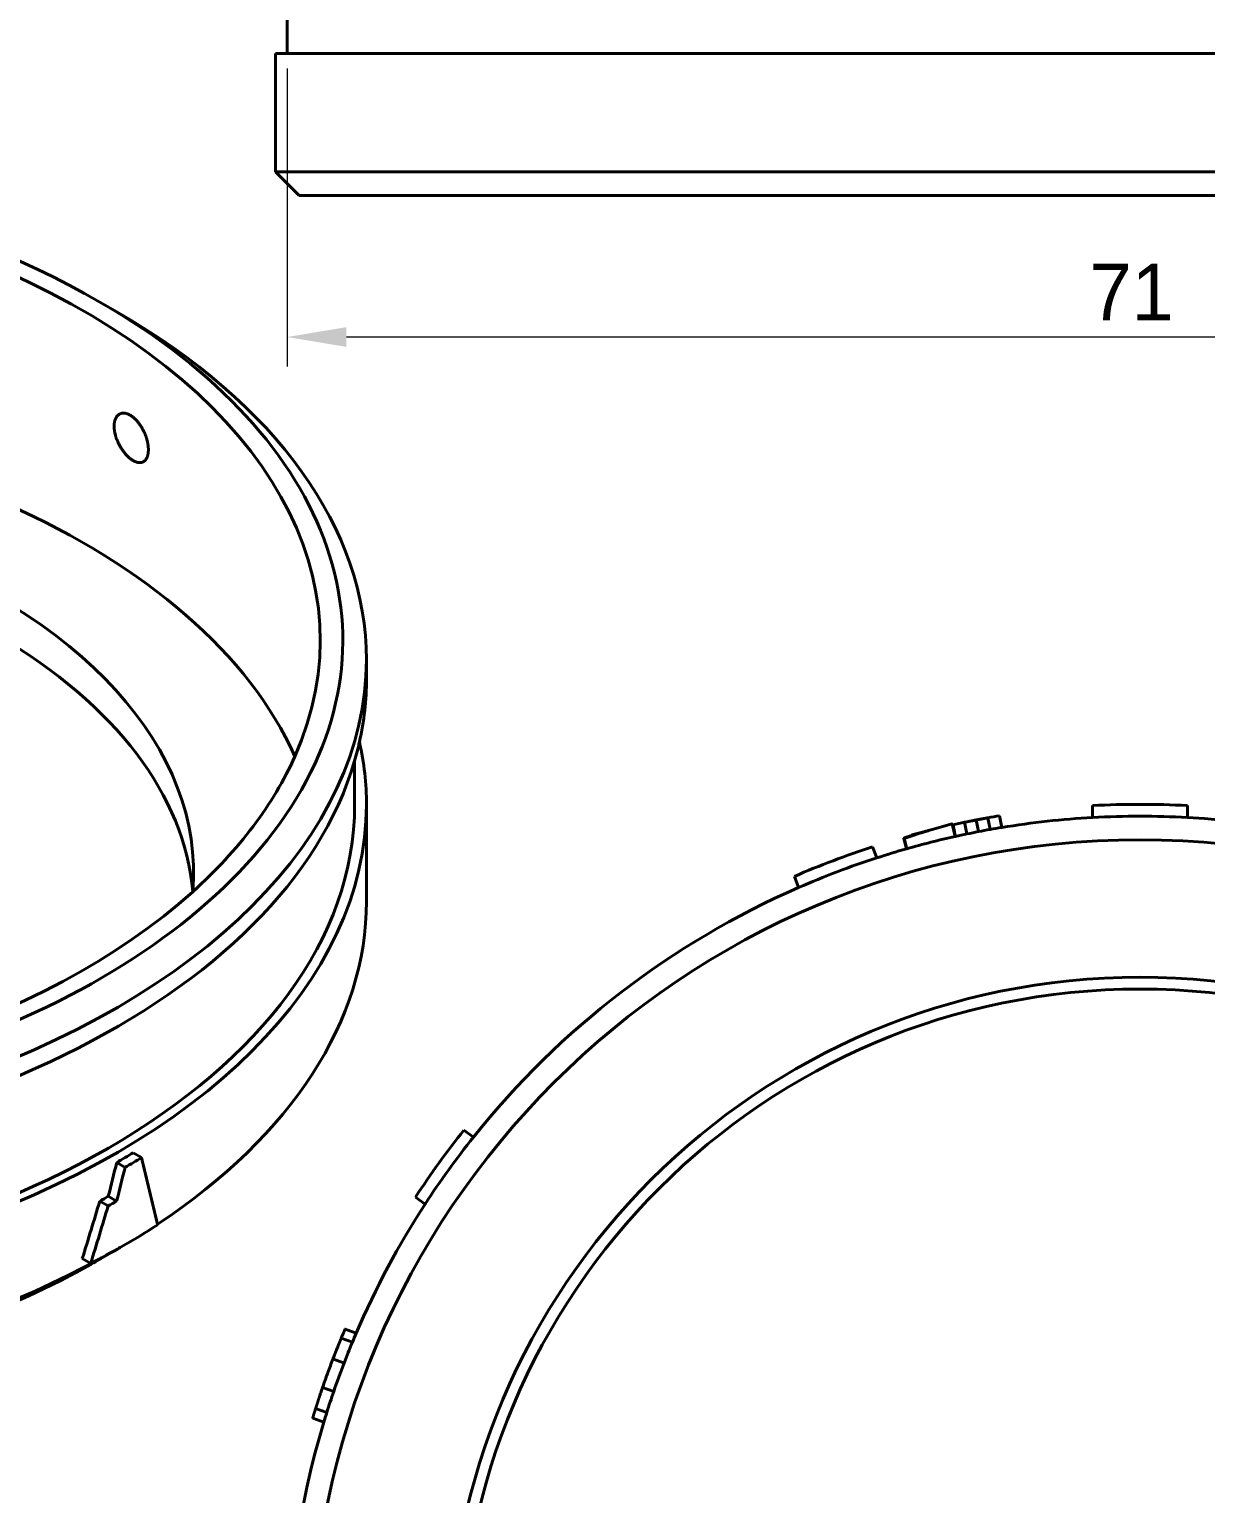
# Model space of a CAD drawing. Header units: millimetres. Extents: x 15 to 292, y 5 to 205.
# Drawn here: x 173.6 to 223.3, y 102.6 to 164.4 of the extents above; entities that cross this region are included whole.
import ezdxf

# ---------------------------------------------------------------- set-up
doc = ezdxf.new("R2010")
doc.units = ezdxf.units.MM
doc.layers.add('Annotations', color=7, linetype='Continuous')
doc.layers.add('Geometries', color=7, linetype='Continuous')
doc.styles.add('Shapr3', font='txt', dxfattribs={"height": 2.3925})
doc.dimstyles.new('ISO-25', dxfattribs={"dimtxt": 2.5, "dimasz": 2.5, "dimexe": 1.25, "dimexo": 0.625, "dimtad": 1, "dimtxsty": 'Standard', "dimcen": 2.5, "dimadec": 0, "dimazin": 0, "dimtfac": 1, "dimtmove": 0, "dimatfit": 3, "dimfxl": 1, "dimarcsym": 0})

# ---------------------------------------------------------------- blocks, each defined once
blk = doc.blocks.new('*D10')
at = {"layer": 'Annotations', "color": 0, "linetype": 'Continuous', "lineweight": 15}
for p, q in [((184.5, 162.775), (184.5, 150.18)), ((255.5, 162.775), (255.5, 150.18)), ((253, 151.43), (187, 151.43))]:
    blk.add_line(p, q, dxfattribs=at)
at = {"layer": 'Annotations', "color": 0}
for points in [[(187, 151.847), (187, 151.013), (184.5, 151.43)], [(253, 151.013), (253, 151.847), (255.5, 151.43)]]:
    blk.add_solid(points, dxfattribs=at)
at = {"layer": 'Defpoints', "color": 0}
for p in [(184.5, 163.4), (255.5, 163.4), (184.5, 151.43)]:
    blk.add_point(p, dxfattribs=at)
at = {"layer": 'Annotations', "color": 0, "lineweight": 15, "insert": (220.155, 153.326), "char_height": 2.3925, "attachment_point": 5, "style": 'Shapr3'}
blk.add_mtext('\\A1;71', dxfattribs=at)

msp = doc.modelspace()

# ---------------------------------------------------------------- linework, layer by layer
at = {"layer": 'Geometries', "linetype": 'Continuous', "lineweight": 40}
for p, q in [((184.5, 169.9), (184.5, 163.4)), ((184, 163.4), (184.5, 163.4)), ((184, 163.4), (184, 158.4)), ((184.5, 163.4), (255.5, 163.4)), ((256, 158.4), (184, 158.4)), ((184, 158.4), (185, 157.4)), ((185, 157.4), (254.996, 157.4)), ((177.301, 152.499), (176.593, 152.907)), ((187.845, 137.802), (187.845, 136.986)), ((187.345, 133.534), (187.345, 131.678)), ((187.845, 131.678), (187.845, 127.596)), ((213.594, 131.037), (213.985, 131.112)), ((213.985, 131.11), (213.985, 131.112)), ((214.083, 131.128), (214.178, 130.637)), ((214.671, 130.721), (214.576, 131.212)), ((218.506, 131.643), (218.506, 131.141)), ((222.506, 131.643), (222.506, 131.141)), ((210.874, 130.41), (211.551, 130.581)), ((211.213, 130.476), (211.216, 130.477)), ((211.569, 130.586), (211.551, 130.581)), ((211.569, 130.586), (211.562, 130.584)), ((212.57, 130.868), (212.703, 130.341)), ((212.686, 130.452), (212.581, 130.866)), ((212.612, 130.833), (212.686, 130.452)), ((213.101, 130.938), (213.196, 130.447)), ((213.199, 130.96), (213.592, 131.036)), ((213.199, 130.958), (213.199, 130.96)), ((213.592, 131.036), (213.592, 131.036)), ((213.592, 131.036), (213.687, 130.545)), ((209.209, 129.905), (209.387, 129.437)), ((210.645, 129.82), (210.535, 130.258)), ((210.546, 130.255), (210.655, 129.823)), ((210.874, 130.41), (210.88, 130.388)), ((212.714, 130.344), (212.686, 130.452)), ((205.911, 128.652), (206.089, 128.184)), ((192.366, 117.65), (191.96, 117.943)), ((178.352, 116.783), (177.998, 116.987)), ((177.654, 116.369), (177.3, 116.573)), ((177.654, 116.369), (177.654, 116.369)), ((177.298, 114.942), (176.944, 115.146)), ((190.319, 114.811), (189.912, 115.104)), ((176.937, 114.742), (176.584, 114.946)), ((177.301, 112.899), (176.593, 112.491)), ((176.202, 112.309), (175.847, 112.514)), ((187.414, 109.37), (186.942, 109.542)), ((186.78, 109.154), (186.78, 109.155)), ((187.251, 108.984), (186.78, 109.155)), ((186.429, 108.272), (186.432, 108.282)), ((186.429, 108.272), (186.431, 108.278)), ((186.431, 108.278), (186.432, 108.282)), ((186.431, 108.278), (186.901, 108.107)), ((186.524, 108.518), (186.526, 108.524)), ((185.994, 107.078), (186, 107.095)), ((185.994, 107.078), (185.995, 107.079)), ((185.995, 107.079), (186.465, 106.908)), ((185.878, 106.736), (185.882, 106.749)), ((185.91, 106.83), (185.912, 106.837)), ((185.574, 105.783), (186.046, 105.611)), ((185.699, 106.183), (185.699, 106.185)), ((185.699, 106.183), (185.699, 106.183)), ((185.699, 106.183), (186.169, 106.012)), ((185.711, 106.221), (185.711, 106.222)), ((185.711, 106.221), (185.711, 106.221))]:
    msp.add_line(p, q, dxfattribs=at)
at = {"layer": 'Geometries', "linetype": 'Continuous', "lineweight": 40, "flags": 128}
for points in [[(177.338, 147.023), (177.328, 147.046), (177.319, 147.068), (177.31, 147.091), (177.301, 147.114), (177.292, 147.137), (177.284, 147.16), (177.276, 147.183), (177.269, 147.206), (177.262, 147.229), (177.255, 147.252), (177.248, 147.276), (177.242, 147.3), (177.235, 147.324), (177.23, 147.348), (177.224, 147.372), (177.22, 147.394), (177.215, 147.417), (177.211, 147.439), (177.208, 147.461), (177.204, 147.483), (177.202, 147.505), (177.199, 147.527), (177.197, 147.548), (177.195, 147.569), (177.193, 147.591), (177.192, 147.613), (177.192, 147.635), (177.191, 147.656), (177.191, 147.677), (177.192, 147.698), (177.193, 147.718), (177.194, 147.738), (177.195, 147.757), (177.197, 147.776), (177.199, 147.794), (177.202, 147.813), (177.205, 147.831), (177.209, 147.849), (177.212, 147.866), (177.216, 147.883), (177.221, 147.901), (177.226, 147.918), (177.231, 147.934), (177.237, 147.951), (177.244, 147.967), (177.25, 147.981), (177.256, 147.996), (177.263, 148.01), (177.271, 148.023), (177.278, 148.037), (177.286, 148.049), (177.294, 148.062), (177.303, 148.073), (177.312, 148.085), (177.321, 148.096), (177.331, 148.107), (177.341, 148.117), (177.351, 148.127), (177.362, 148.137), (177.373, 148.146), (177.384, 148.154), (177.395, 148.162), (177.407, 148.169), (177.419, 148.175), (177.43, 148.182), (177.431, 148.182)], [(177.431, 148.182), (177.443, 148.187), (177.455, 148.192), (177.468, 148.197), (177.48, 148.201), (177.494, 148.205), (177.507, 148.208), (177.522, 148.211), (177.536, 148.213), (177.551, 148.214), (177.565, 148.215), (177.58, 148.216), (177.594, 148.216), (177.609, 148.215), (177.623, 148.214), (177.638, 148.212), (177.653, 148.21), (177.668, 148.208), (177.683, 148.204), (177.699, 148.201), (177.714, 148.197), (177.73, 148.192), (177.747, 148.186), (177.763, 148.18), (177.78, 148.174), (177.796, 148.166), (177.812, 148.159), (177.828, 148.151), (177.844, 148.143), (177.86, 148.134), (177.876, 148.125), (177.892, 148.115), (177.908, 148.105), (177.924, 148.094), (177.94, 148.083), (177.956, 148.072), (177.973, 148.059), (177.989, 148.046), (178.006, 148.032), (178.023, 148.018), (178.039, 148.004), (178.055, 147.99), (178.071, 147.975), (178.086, 147.96), (178.101, 147.945), (178.117, 147.929), (178.132, 147.913), (178.147, 147.896), (178.162, 147.879), (178.177, 147.862), (178.192, 147.844), (178.207, 147.825), (178.222, 147.806), (178.237, 147.787), (178.252, 147.767), (178.267, 147.746), (178.28, 147.727), (178.294, 147.707), (178.307, 147.687), (178.32, 147.667), (178.333, 147.646), (178.346, 147.625), (178.359, 147.604), (178.371, 147.583), (178.383, 147.561), (178.395, 147.54), (178.407, 147.517), (178.419, 147.494), (178.431, 147.47), (178.443, 147.447), (178.454, 147.423), (178.464, 147.401), (178.474, 147.378), (178.484, 147.355), (178.494, 147.332), (178.503, 147.309), (178.512, 147.286), (178.521, 147.263), (178.529, 147.24), (178.537, 147.217), (178.545, 147.193), (178.553, 147.169), (178.56, 147.144), (178.568, 147.12), (178.575, 147.096), (178.581, 147.071), (178.587, 147.048), (178.593, 147.025), (178.598, 147.002), (178.603, 146.979), (178.608, 146.957), (178.612, 146.934), (178.616, 146.911), (178.619, 146.889), (178.623, 146.867), (178.626, 146.845), (178.629, 146.822), (178.631, 146.799), (178.633, 146.776), (178.635, 146.754), (178.636, 146.731), (178.637, 146.71), (178.637, 146.69), (178.637, 146.669), (178.637, 146.649), (178.637, 146.629), (178.636, 146.61), (178.635, 146.59), (178.633, 146.571), (178.631, 146.552), (178.629, 146.534), (178.627, 146.515), (178.624, 146.496), (178.62, 146.478), (178.616, 146.46), (178.612, 146.442), (178.608, 146.426), (178.603, 146.41), (178.598, 146.394), (178.593, 146.379), (178.588, 146.364), (178.582, 146.349), (178.576, 146.335), (178.569, 146.322), (178.562, 146.308), (178.555, 146.296), (178.547, 146.283), (178.539, 146.27), (178.531, 146.258), (178.522, 146.247), (178.513, 146.235), (178.504, 146.225), (178.495, 146.216), (178.485, 146.207), (178.475, 146.198), (178.465, 146.19), (178.455, 146.182), (178.444, 146.175), (178.433, 146.168), (178.422, 146.162), (178.412, 146.157)], [(178.412, 146.157), (178.411, 146.156), (178.399, 146.151), (178.386, 146.146), (178.374, 146.142), (178.361, 146.138), (178.348, 146.135), (178.335, 146.132), (178.322, 146.13), (178.309, 146.128), (178.295, 146.127), (178.282, 146.127), (178.268, 146.127), (178.254, 146.127), (178.24, 146.128), (178.226, 146.129), (178.211, 146.131), (178.196, 146.134), (178.181, 146.137), (178.165, 146.141), (178.149, 146.145), (178.133, 146.15), (178.118, 146.155), (178.103, 146.161), (178.088, 146.167), (178.072, 146.173), (178.056, 146.18), (178.041, 146.188), (178.025, 146.196), (178.009, 146.204), (177.993, 146.213), (177.978, 146.223), (177.961, 146.233), (177.944, 146.244), (177.927, 146.255), (177.91, 146.267), (177.894, 146.279), (177.878, 146.291), (177.862, 146.304), (177.846, 146.317), (177.83, 146.331), (177.814, 146.344), (177.798, 146.359), (177.782, 146.373), (177.766, 146.388), (177.751, 146.404), (177.735, 146.419), (177.719, 146.436), (177.703, 146.454), (177.686, 146.471), (177.67, 146.489), (177.655, 146.508), (177.64, 146.526), (177.625, 146.544), (177.61, 146.562), (177.596, 146.581), (177.581, 146.6), (177.567, 146.62), (177.553, 146.639), (177.539, 146.659), (177.525, 146.679), (177.512, 146.699), (177.498, 146.721), (177.484, 146.743), (177.47, 146.765), (177.457, 146.787), (177.444, 146.81), (177.43, 146.836), (177.415, 146.862), (177.402, 146.888), (177.388, 146.914), (177.377, 146.936), (177.367, 146.958), (177.357, 146.979), (177.347, 147.001), (177.338, 147.023)], [(213.594, 131.037), (213.596, 131.037), (213.599, 131.037), (213.602, 131.038), (213.606, 131.039), (213.61, 131.04), (213.616, 131.041), (213.622, 131.042), (213.628, 131.043), (213.633, 131.044), (213.639, 131.045), (213.646, 131.046), (213.654, 131.048), (213.664, 131.05), (213.674, 131.052), (213.682, 131.053), (213.69, 131.055), (213.698, 131.057), (213.707, 131.058), (213.719, 131.06), (213.731, 131.063), (213.743, 131.065), (213.753, 131.067), (213.763, 131.069), (213.773, 131.071), (213.783, 131.073), (213.797, 131.075), (213.81, 131.078), (213.824, 131.08), (213.834, 131.082), (213.845, 131.084), (213.855, 131.086), (213.866, 131.088), (213.879, 131.09), (213.893, 131.093), (213.906, 131.095), (213.916, 131.097), (213.926, 131.099), (213.936, 131.101), (213.945, 131.103), (213.957, 131.105), (213.969, 131.107), (213.98, 131.109), (213.985, 131.11)], [(213.985, 131.11), (213.989, 131.11), (213.997, 131.112), (214.005, 131.113), (214.012, 131.115), (214.022, 131.116), (214.03, 131.118), (214.038, 131.119), (214.044, 131.121), (214.05, 131.122), (214.055, 131.122), (214.06, 131.123), (214.065, 131.124), (214.07, 131.125), (214.074, 131.126), (214.077, 131.126), (214.079, 131.127), (214.081, 131.127), (214.082, 131.127), (214.083, 131.127), (214.083, 131.128)], [(211.213, 130.476), (210.88, 130.368), (210.546, 130.255)], [(211.285, 130.499), (211.216, 130.477), (211.216, 130.477)], [(211.562, 130.584), (211.553, 130.581), (211.285, 130.499)], [(212.569, 130.868), (212.229, 130.777), (211.891, 130.681), (211.569, 130.586)], [(212.57, 130.868), (212.577, 130.868), (212.58, 130.866), (212.581, 130.866)], [(213.101, 130.938), (213.102, 130.938), (213.103, 130.938), (213.105, 130.939), (213.107, 130.939), (213.109, 130.94), (213.112, 130.94), (213.115, 130.941), (213.12, 130.942), (213.126, 130.943), (213.132, 130.944), (213.137, 130.945), (213.143, 130.947), (213.149, 130.948), (213.155, 130.949), (213.164, 130.951), (213.173, 130.953), (213.183, 130.955), (213.191, 130.957), (213.199, 130.958), (213.199, 130.958)], [(213.199, 130.958), (213.208, 130.96), (213.217, 130.962), (213.228, 130.964), (213.24, 130.967), (213.253, 130.969), (213.263, 130.971), (213.272, 130.973), (213.282, 130.975), (213.293, 130.977), (213.306, 130.98), (213.319, 130.983), (213.333, 130.985), (213.343, 130.987), (213.354, 130.989), (213.364, 130.992), (213.375, 130.994), (213.388, 130.996), (213.402, 130.999), (213.415, 131.002), (213.425, 131.004), (213.435, 131.005), (213.444, 131.007), (213.454, 131.009), (213.466, 131.012), (213.478, 131.014), (213.489, 131.016), (213.497, 131.018), (213.505, 131.019), (213.513, 131.021), (213.521, 131.022), (213.53, 131.024), (213.539, 131.026), (213.547, 131.027), (213.553, 131.029), (213.558, 131.03), (213.563, 131.031), (213.568, 131.032), (213.574, 131.033), (213.578, 131.034), (213.582, 131.034), (213.585, 131.035), (213.587, 131.035), (213.589, 131.036), (213.59, 131.036), (213.591, 131.036), (213.592, 131.036)], [(213.592, 131.036), (213.593, 131.036), (213.594, 131.037), (213.594, 131.037)], [(210.879, 130.387), (210.854, 130.379), (210.818, 130.368), (210.785, 130.357), (210.746, 130.344), (210.711, 130.332), (210.68, 130.322), (210.65, 130.311), (210.624, 130.301), (210.601, 130.292), (210.582, 130.285), (210.567, 130.278), (210.554, 130.272), (210.545, 130.267), (210.538, 130.263), (210.535, 130.259), (210.535, 130.258)], [(210.535, 130.258), (210.535, 130.257), (210.539, 130.255), (210.546, 130.255)], [(186.78, 109.155), (186.785, 109.166), (186.795, 109.19), (186.804, 109.213), (186.812, 109.232), (186.82, 109.25), (186.827, 109.268), (186.835, 109.286), (186.842, 109.304), (186.849, 109.321), (186.857, 109.339), (186.864, 109.356), (186.871, 109.372), (186.877, 109.388), (186.883, 109.401), (186.888, 109.413), (186.893, 109.425), (186.898, 109.436), (186.902, 109.448), (186.907, 109.458), (186.911, 109.469), (186.916, 109.478), (186.919, 109.488), (186.923, 109.496), (186.926, 109.503), (186.928, 109.509), (186.931, 109.514), (186.933, 109.52), (186.935, 109.524), (186.937, 109.528), (186.938, 109.532), (186.94, 109.535), (186.941, 109.538), (186.942, 109.54), (186.942, 109.541), (186.942, 109.541), (186.942, 109.542)], [(186.562, 108.616), (186.567, 108.629), (186.575, 108.648), (186.583, 108.668), (186.591, 108.688), (186.599, 108.707), (186.606, 108.727), (186.614, 108.746), (186.622, 108.766), (186.63, 108.785), (186.637, 108.804), (186.645, 108.823), (186.651, 108.839), (186.655, 108.848)], [(186.655, 108.848), (186.657, 108.854), (186.663, 108.869), (186.669, 108.884), (186.675, 108.899), (186.681, 108.913), (186.687, 108.928), (186.693, 108.942), (186.698, 108.955), (186.704, 108.969), (186.709, 108.981), (186.714, 108.994), (186.719, 109.005), (186.723, 109.017), (186.728, 109.028), (186.732, 109.038), (186.736, 109.049), (186.74, 109.059), (186.744, 109.068), (186.748, 109.077), (186.751, 109.084), (186.754, 109.091), (186.757, 109.098), (186.759, 109.104), (186.762, 109.11), (186.764, 109.117)], [(186.764, 109.117), (186.765, 109.117), (186.767, 109.124), (186.77, 109.129), (186.772, 109.134), (186.774, 109.139), (186.775, 109.142)], [(186.775, 109.142), (186.775, 109.143), (186.777, 109.147), (186.778, 109.149), (186.779, 109.152), (186.779, 109.153), (186.78, 109.154)], [(186.432, 108.282), (186.442, 108.307), (186.453, 108.335), (186.464, 108.364), (186.475, 108.392), (186.484, 108.416), (186.493, 108.439), (186.502, 108.462), (186.511, 108.485), (186.513, 108.491)], [(186.513, 108.491), (186.52, 108.508), (186.524, 108.518)], [(186.526, 108.524), (186.529, 108.532), (186.539, 108.556), (186.539, 108.557)], [(186.539, 108.557), (186.548, 108.581), (186.558, 108.605), (186.562, 108.616)], [(186.539, 108.557), (186.54, 108.559), (186.543, 108.566), (186.546, 108.574), (186.549, 108.582), (186.551, 108.588), (186.554, 108.594), (186.556, 108.599), (186.558, 108.604), (186.559, 108.607), (186.56, 108.611), (186.561, 108.613), (186.562, 108.614), (186.562, 108.615), (186.562, 108.616), (186.562, 108.616)], [(186.199, 107.657), (186.204, 107.671), (186.208, 107.681)], [(186.208, 107.681), (186.21, 107.688), (186.216, 107.704)], [(185.921, 106.863), (185.93, 106.89), (185.939, 106.918), (185.948, 106.945), (185.958, 106.972), (185.967, 106.999), (185.976, 107.026), (185.985, 107.053), (185.994, 107.078)], [(185.995, 107.079), (186, 107.095), (186, 107.095)], [(185.711, 106.222), (185.712, 106.227), (185.714, 106.233), (185.717, 106.24), (185.719, 106.247), (185.721, 106.255), (185.724, 106.263), (185.727, 106.272), (185.73, 106.281), (185.733, 106.291), (185.736, 106.302), (185.74, 106.313), (185.743, 106.324), (185.747, 106.335), (185.751, 106.347), (185.755, 106.36), (185.759, 106.373), (185.763, 106.386), (185.768, 106.401), (185.773, 106.415), (185.777, 106.43), (185.782, 106.445), (185.787, 106.459), (185.792, 106.473), (185.796, 106.488), (185.8, 106.499)], [(185.8, 106.499), (185.801, 106.503), (185.806, 106.518), (185.812, 106.537), (185.819, 106.556), (185.825, 106.576), (185.832, 106.596), (185.839, 106.618), (185.846, 106.639), (185.853, 106.661), (185.86, 106.683), (185.868, 106.705), (185.875, 106.727), (185.878, 106.736)], [(185.878, 106.736), (185.878, 106.737), (185.879, 106.737), (185.879, 106.739), (185.88, 106.74), (185.88, 106.743), (185.882, 106.746), (185.882, 106.749)], [(185.882, 106.749), (185.882, 106.749), (185.89, 106.771), (185.897, 106.794), (185.905, 106.817), (185.91, 106.83)], [(185.912, 106.837), (185.913, 106.84), (185.921, 106.863), (185.921, 106.863)], [(185.574, 105.783), (185.574, 105.783), (185.575, 105.783), (185.575, 105.785), (185.575, 105.786), (185.576, 105.789), (185.577, 105.792), (185.578, 105.796), (185.58, 105.8), (185.581, 105.805), (185.582, 105.809), (185.584, 105.815), (185.586, 105.821), (185.588, 105.827), (185.59, 105.836), (185.593, 105.845), (185.596, 105.855), (185.599, 105.865), (185.603, 105.877), (185.607, 105.889), (185.611, 105.902), (185.615, 105.916), (185.619, 105.93), (185.624, 105.944), (185.628, 105.959), (185.633, 105.974), (185.638, 105.991), (185.643, 106.007), (185.649, 106.024), (185.654, 106.042), (185.661, 106.063), (185.668, 106.085), (185.674, 106.107), (185.681, 106.129), (185.689, 106.152), (185.696, 106.175), (185.699, 106.183)], [(185.699, 106.185), (185.699, 106.185), (185.7, 106.187), (185.7, 106.189), (185.701, 106.192), (185.702, 106.195), (185.703, 106.199), (185.705, 106.203), (185.706, 106.208), (185.708, 106.214), (185.71, 106.22), (185.711, 106.221)]]:
    msp.add_lwpolyline(points, dxfattribs=at)
at = {"layer": 'Geometries', "linetype": 'Continuous', "lineweight": 40}
for radius in [35, 29.2, 28.7]:
    msp.add_circle((220.506, 95.197), radius, dxfattribs=at)
for centre, radius, start, end in [((220.506, 95.197), 36, 163.18491, 86.81543), ((220.601, 94.705), 37.001, 99.37145, 100.14587), ((220.506, 95.197), 36, 93.18491, 99.32841), ((220.506, 94.697), 37, 86.90159, 93.09874), ((220.506, 95.197), 36, 86.81543, 93.18491), ((216.254, 113.039), 18.162, 105.00562, 107.21205), ((220.601, 94.705), 37.001, 101.69447, 102.46887), ((220.506, 95.197), 36, 100.92017, 101.71597), ((220.506, 95.197), 36, 100.12437, 100.92017), ((220.506, 95.197), 36, 99.32841, 100.12437), ((220.684, 94.73), 37, 108.06716, 113.53317), ((220.506, 95.197), 36, 102.51907, 105.88126), ((220.506, 95.197), 36, 102.50158, 102.51907), ((220.506, 95.197), 36, 101.71597, 102.50158), ((220.506, 95.197), 36, 107.99119, 113.60915), ((220.506, 95.197), 36, 105.89867, 107.99119), ((220.506, 95.197), 36, 105.88126, 105.89867), ((220.506, 95.197), 36, 113.60915, 141.41386), ((220.912, 94.905), 37, 141.48922, 146.91111), ((220.506, 95.197), 36, 141.41386, 146.98648), ((220.506, 95.197), 36, 146.98648, 156.81543), ((220.506, 95.197), 36, 157.4829, 158.98478), ((220.506, 95.197), 36, 156.81543, 157.4829), ((220.976, 95.026), 37, 159.0223, 159.96145), ((220.976, 95.026), 37, 160.03889, 160.96214), ((220.506, 95.197), 36, 158.98478, 161.01555), ((220.506, 95.197), 36, 161.01555, 162.51744), ((220.506, 95.197), 36, 162.51744, 163.18491)]:
    msp.add_arc(centre, radius, start, end, dxfattribs=at)
for centre, major_axis, ratio, start_param, end_param in [((151.845, 138.619), (35, 0), 0.57735, 0.785398, 2.356194), ((151.845, 138.619), (-34.05, 0), 0.57735, 2.889738, 6.283185), ((151.845, 138.619), (35, 0), 0.57735, 2.356194, 7.068583), ((151.845, 137.802), (-36, 0), 0.57735, 3.141593, 3.926991), ((151.845, 128.821), (34.05, 0), 0.57735, 0.251855, 2.889738), ((151.845, 128.821), (-28.7, 0), 0.57735, 3.092592, 6.283185), ((151.845, 127.188), (28.7, 0), 0.57735, 0.049549, 0.776725), ((151.845, 137.802), (-36, 0), 0.57735, 0, 3.141593), ((151.845, 136.986), (-36, 0), 0.57735, 3.013571, 3.141593), ((151.845, 136.986), (-36, 0), 0.57735, 2.974732, 3.013571), ((151.845, 131.678), (-36, 0), 0.57735, 3.141593, 3.269614), ((151.845, 138.619), (-34.05, 0), 0.57735, 2.571529, 2.889738), ((151.845, 136.986), (-36, 0), 0.57735, 0.16686, 2.974732), ((151.845, 131.678), (-36, 0), 0.57735, 0, 3.141593), ((151.845, 131.678), (35.5, 0), 0.57735, 3.141593, 6.283185), ((151.845, 138.619), (-34.05, 0), 0.57735, 0.570106, 2.571486), ((151.845, 138.619), (-34.05, 0), 0.57735, 2.571486, 2.571529), ((151.845, 127.596), (36, 0), 0.57735, 5.56802, 6.283185), ((151.845, 131.27), (-36, 0), 0.57735, 2.356192, 2.383973), ((151.845, 131.271), (23.269, 103.74), 0.264784, 4.615922, 4.629812), ((151.491, 131.475), (23.916, 106.622), 0.264784, 4.616298, 4.629812), ((151.491, 131.475), (-37, 0), 0.57735, 2.356194, 2.383222), ((151.491, 134.74), (-30.786, 106.645), 0.19245, 4.461152, 4.487966), ((151.845, 130.046), (-36, 0), 0.57735, 2.32841, 2.342302), ((151.845, 132.087), (23.206, 89.11), 0.308859, 4.571913, 4.599716), ((151.491, 132.291), (23.85, 91.585), 0.308859, 4.573417, 4.600467), ((151.491, 130.25), (-37, 0), 0.57735, 2.329161, 2.342678), ((151.491, 128.209), (37, 0), 0.57735, 5.491589, 5.551865), ((151.491, 134.74), (-30.786, 106.645), 0.19245, 4.460916, 4.461152), ((151.845, 127.596), (36, 0), 0.57735, 3.926991, 5.497787), ((151.491, 128.209), (37, 0), 0.57735, 5.443704, 5.491589), ((151.845, 127.596), (36, 0), 0.57735, 5.497787, 5.505314), ((151.845, 126.779), (-35, 0), 0.57735, 0.785398, 2.341296), ((151.845, 126.779), (-35, 0), 0.57735, 2.341296, 2.356194)]:
    msp.add_ellipse(centre, major_axis=major_axis, ratio=ratio, start_param=start_param, end_param=end_param, dxfattribs=at)

# ---------------------------------------------------------------- dimensions: what is measured, and where the dimension line sits
at = {"layer": 'Annotations', "linetype": 'Continuous', "lineweight": 15}
dim = msp.add_linear_dim(base=(184.5, 151.43), p1=(255.5, 163.4), p2=(184.5, 163.4), dimstyle='ISO-25', override={"dimscale": 1, "dimgap": 0.7, "dimdec": 2, "dimlfac": 1, "dimrnd": 0.01, "dimzin": 8, "dimdsep": 44, "dimtxsty": 'Shapr3', "dimse1": 0, "dimse2": 0, "dimadec": 2, "dimtol": 0, "dimlim": 0, "dimtp": 0, "dimtm": 0, "dimtfac": 0.6, "dimtdec": 8, "dimfrac": 2, "dimtolj": 1, "dimlwd": 15, "dimlwe": 15}, dxfattribs=at)
dim.commit()
dim.dimension.update_dxf_attribs({"geometry": '*D10', "text_midpoint": (220.155, 151.43), "dimtype": 160})

doc.saveas('drawing.dxf')
